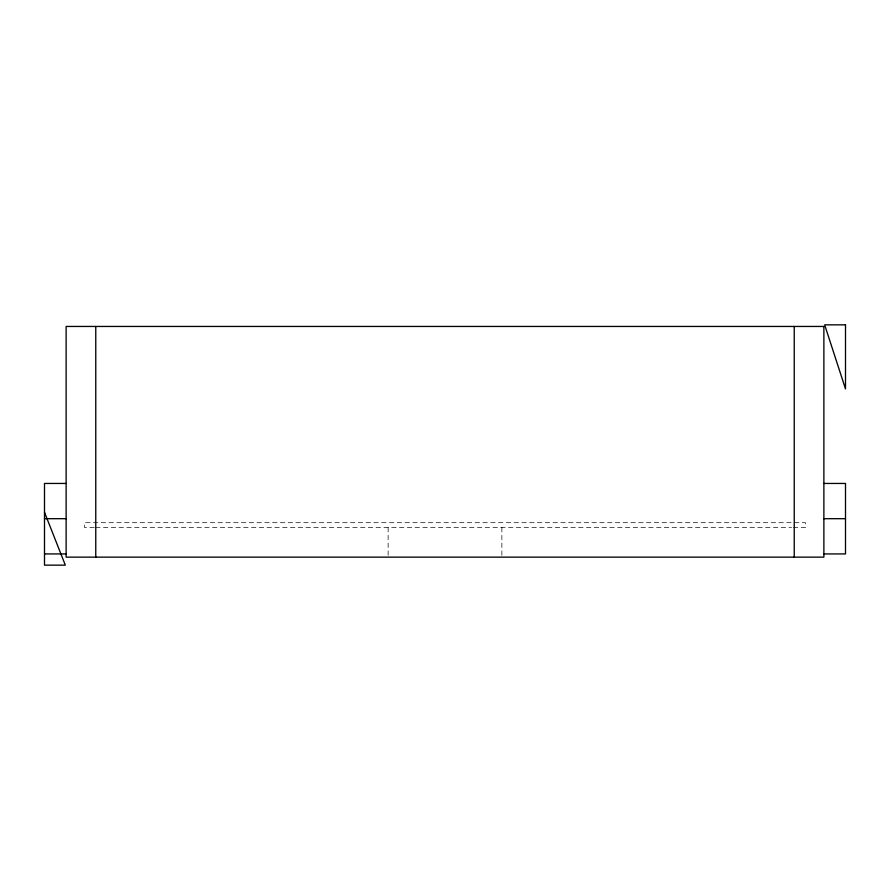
<?xml version="1.0" encoding="UTF-8"?>
<svg xmlns="http://www.w3.org/2000/svg" width="890" height="890" viewBox="0 0 890 890"><rect width="100%" height="100%" fill="white"/><g stroke="black" fill="none" stroke-linecap="round" stroke-linejoin="round"><path stroke-width="0.67" stroke-dasharray="4.45 3.34" d="M94.273 527.503L84.55 527.503L84.55 522.697L805.45 522.697L805.45 527.503L792.946 527.503M95.664 527.503L791.555 527.503M501.871 527.503L501.871 557.14M388.129 527.503L388.129 557.14"/><path stroke-width="1.33" d="M66.127 483.448L44.5 483.448L44.5 565.15L65.326 565.15L44.5 512.284M823.873 483.448L845.5 483.448L845.5 553.936L823.873 553.936M44.5 518.692L66.127 518.692M823.873 518.692L845.5 518.692M44.5 553.936L66.127 553.936M794.236 326.452L794.236 557.14M95.764 326.452L95.764 557.14M845.5 324.85L824.674 324.85L845.5 388.93L845.5 324.85M823.873 326.452L66.127 326.452L66.127 557.14L823.873 557.14L823.873 326.452"/></g></svg>
